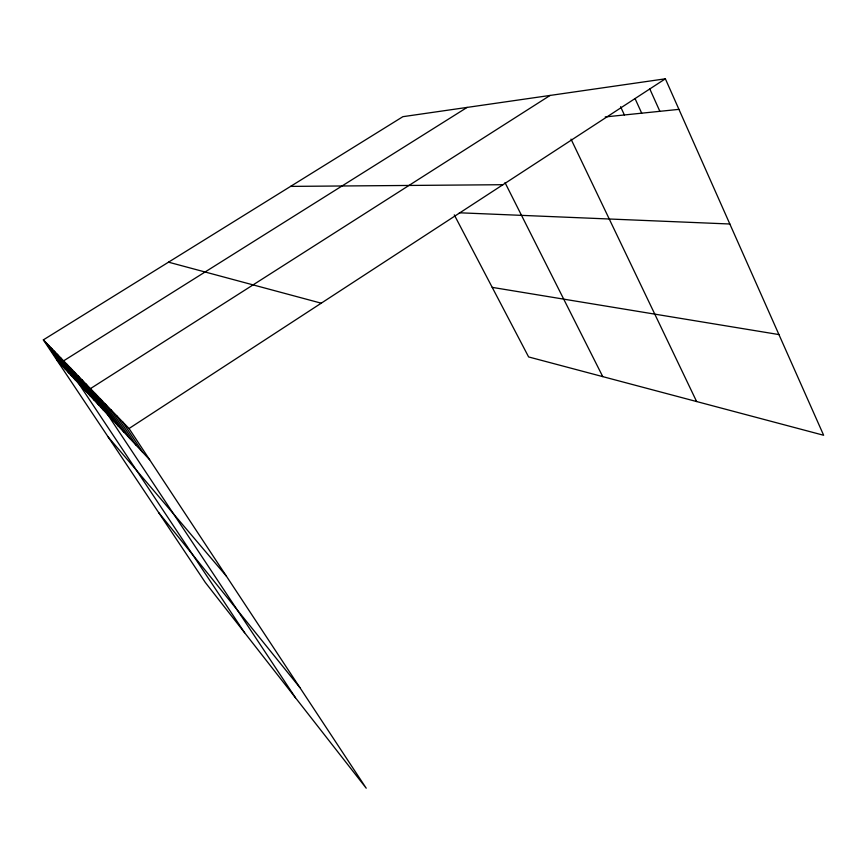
<?xml version="1.0" encoding="UTF-8"?>
<svg xmlns="http://www.w3.org/2000/svg" width="867" height="867" viewBox="0 0 867 867"><rect width="100%" height="100%" fill="white"/><g stroke="black" fill="none" stroke-linecap="round" stroke-linejoin="round"><path stroke-width="1.3" d="M665.368 78.799L402.884 116.677L43.35 339.875L129.042 428.515L665.368 78.799L823.65 435.267L528.621 356.944L454.275 214.875M550.101 95.435L90.461 388.611L295.474 697.74M467.129 107.4L63.616 360.845L244.635 632.747M605.22 116.926L678.937 109.361M290.575 186.394L502.958 184.704M459.369 212.783L729.841 224M492.207 287.367L778.945 334.575M168.512 262.17L321.234 303.19M56.875 360.13L149.623 459.727M108.191 437.001L226.417 576.176M158.618 512.516L299.863 687.564M43.35 339.875L205.327 582.494L366.221 788.201L129.042 428.515M70.498 367.955L86.332 391.754M66.987 364.324L82.528 387.679M60.387 357.497L75.364 379.984M57.276 354.278L71.994 376.365M54.285 351.178L68.742 372.875M51.391 348.198L65.61 369.515M48.617 345.326L62.597 366.275M45.94 342.552L59.682 363.143M95.164 393.477L113.035 420.441M86.104 384.103L103.238 409.918M81.942 379.8L98.73 405.073M77.965 375.682L94.416 400.446M74.15 371.737L90.287 396.013M116.525 415.564L136.119 445.226M110.759 409.603L129.898 438.539M105.297 403.957L123.992 432.2M100.106 398.582L118.378 426.174M122.605 421.861L142.687 452.281M505.017 182.612L602.749 376.614M571.017 139.132L696.624 401.54M620.577 106.695L624.381 114.964M635.088 98.654L641.699 113.187M649.686 88.683L659.863 111.323"/></g></svg>
